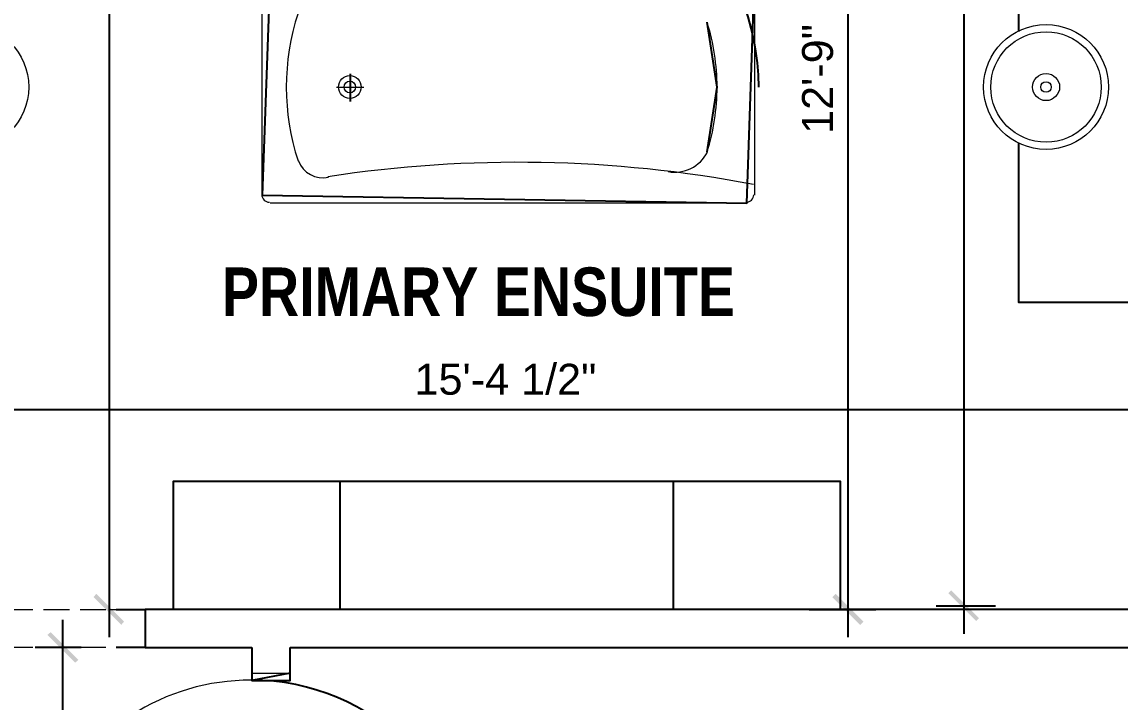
# Model space of a CAD drawing. Header units: millimetres. Extents: x 58 to 2247, y 57 to 1671.
# Drawn here: x 777.4 to 935.7, y 990.1 to 1088.1 of the extents above; entities that cross this region are included whole.
import ezdxf

# ---------------------------------------------------------------- set-up
doc = ezdxf.new("R2010")
doc.units = ezdxf.units.MM
doc.header["$LTSCALE"] = 0.5
for name, color, linetype in [('interior door main', 3, 'CONTINUOUS'), ('main floor exterior line', 2, 'CONTINUOUS'), ('main floor interior line', 6, 'CONTINUOUS'), ('PDF_Geometry', 7, 'Continuous'), ('PDF_Solid Fills', 7, 'Continuous'), ('PDF_Text', 7, 'Continuous')]:
    doc.layers.add(name, color=color, linetype=linetype)
doc.styles.add('PDF Arial Narrow Bold', font='ARIALNB.TTF')
doc.styles.add('PDF ArialMT', font='arial.ttf')

msp = doc.modelspace()

# ---------------------------------------------------------------- linework, layer by layer
at = {"layer": 'interior door main'}
for centre, radius in [((849.56, 1078.77), 34.04), ((810.44, 961.33), 31.96)]:
    msp.add_arc(centre, radius, 0, 90, dxfattribs=at)
at = {"layer": 'main floor exterior line'}
msp.add_lwpolyline([(783.34, 951.97), (783.34, 1001.97)], dxfattribs=at)
at = {"layer": 'main floor interior line'}
for points in [[(789.98, 1229.97), (789.98, 999.49)], [(913.18, 1199.97), (913.18, 999.97)], [(896.46, 1160.53), (896.46, 999.49)], [(921.1, 1086.77), (921.1, 1131.73), (939.58, 1131.73)], [(811.34, 1096.53), (883.34, 1096.53), (813.18, 1095.33), (812.06, 1063.17), (881.9, 1062.05), (883.02, 1094.21)], [(876.17, 1069.41), (877.6, 1078.77), (876.17, 1088.13)], [(824.78, 1076.69), (824.78, 1080.69)], [(939.58, 1047.73), (921.1, 1047.73), (921.1, 1070.61)], [(751.02, 1032.29), (943.5, 1032.29)], [(799.26, 1003.49), (799.26, 1021.97), (895.34, 1021.97), (895.34, 1003.49)], [(823.26, 1021.97), (823.26, 1003.49)], [(871.26, 1021.97), (871.26, 1003.49)], [(791.02, 1003.49), (795.18, 1003.49), (795.18, 997.97), (791.02, 997.97)], [(939.5, 1003.49), (795.18, 1003.49)], [(890.86, 1003.49), (900.46, 1003.49)], [(917.74, 1003.97), (909.18, 1003.97)], [(785.98, 997.97), (779.34, 997.97)], [(795.18, 997.97), (810.54, 997.97)], [(816.06, 994.29), (810.54, 993.25), (816.06, 993.25), (816.06, 997.97)], [(810.54, 997.97), (810.54, 993.25)], [(816.06, 997.97), (1026.06, 997.97), (1026.06, 840.53)]]:
    msp.add_lwpolyline(points, dxfattribs=at)
at = {"layer": 'PDF_Geometry', "lineweight": 5}
for points in [[(789.98, 1229.97), (789.98, 999.49)], [(913.18, 1199.97), (913.18, 999.97)], [(896.46, 1160.53), (896.46, 999.49)], [(921.1, 1086.77), (921.1, 1131.73), (939.58, 1131.73)], [(812.06, 1063.17), (812.06, 1094.21)], [(883.02, 1094.21), (883.02, 1063.17)], [(824.78, 1076.69), (824.78, 1080.69)], [(826.7, 1078.69), (822.78, 1078.69)], [(939.58, 1047.73), (921.1, 1047.73), (921.1, 1070.61)], [(881.9, 1062.05), (813.18, 1062.05)], [(751.02, 1032.29), (943.5, 1032.29)], [(799.26, 1003.49), (799.26, 1021.97), (895.34, 1021.97), (895.34, 1003.49)], [(823.26, 1021.97), (823.26, 1003.49)], [(871.26, 1021.97), (871.26, 1003.49)], [(775.26, 1003.49), (779.02, 1003.49)], [(780.54, 1003.49), (784.3, 1003.49)], [(785.82, 1003.49), (789.5, 1003.49)], [(789.98, 1003.49), (793.98, 1003.49)], [(791.02, 1003.49), (795.18, 1003.49), (795.18, 1001.49)], [(890.86, 1003.49), (900.46, 1003.49)], [(917.74, 1003.97), (909.18, 1003.97)], [(783.34, 951.97), (783.34, 1001.97)], [(795.18, 999.97), (795.18, 997.97), (791.02, 997.97)], [(779.02, 997.97), (775.26, 997.97)], [(785.98, 997.97), (779.34, 997.97)], [(784.3, 997.97), (780.54, 997.97)], [(789.5, 997.97), (785.82, 997.97)]]:
    msp.add_lwpolyline(points, dxfattribs=at)
msp.add_lwpolyline([(876.17, 1069.41, 0.07603), (877.6, 1078.77, 0.07603), (876.17, 1088.13)], format="xyb", dxfattribs=at)
at = {"layer": 'PDF_Geometry', "lineweight": 20}
for points in [[(939.5, 1008.53), (939.5, 1003.49), (795.18, 1003.49), (795.18, 997.97), (810.54, 997.97), (810.54, 993.25)], [(816.06, 993.25), (816.06, 997.97), (1026.06, 997.97), (1026.06, 840.53), (1037.02, 840.53)]]:
    msp.add_lwpolyline(points, dxfattribs=at)
at = {"layer": 'PDF_Geometry', "lineweight": 9}
msp.add_lwpolyline([(816.06, 993.25), (810.54, 993.25), (810.54, 994.29), (816.06, 994.29)], dxfattribs=at)
at = {"layer": 'PDF_Geometry', "lineweight": 5}
for centre, radius in [((769.4, 1078.77), 9), ((925.01, 1078.77), 9), ((925.01, 1078.77), 7.96), ((824.68, 1078.77), 1.64), ((824.68, 1078.77), 0.84), ((925.01, 1078.77), 1.96), ((925.01, 1078.77), 0.76)]:
    msp.add_circle(centre, radius, dxfattribs=at)
for centre, radius, start, end in [((849.56, 1078.77), 34.04, 161.8121, 198.1879), ((871.48, 1071.81), 5.32, 259.931, 332.7924), ((820.76, 1069.41), 3.72, 200.1324, 283.0188), ((848.92, 886.04), 181.88, 79.2499, 98.6627), ((813.08, 1063.25), 1.08, 180, 270), ((881.8, 1063.25), 1.08, 270, 360), ((810.44, 961.33), 31.96, 90, 122.6898)]:
    msp.add_arc(centre, radius, start, end, dxfattribs=at)
at = {"layer": 'PDF_Solid Fills', "transparency": 33554559}
for points in [[(788.14, 1005.73), (787.74, 1005.25), (792.14, 1001.73)], [(787.74, 1005.25), (792.14, 1001.73), (791.74, 1001.25)], [(894.7, 1005.73), (894.22, 1005.25), (898.7, 1001.73)], [(894.22, 1005.25), (898.7, 1001.73), (898.22, 1001.25)], [(911.34, 1006.21), (910.94, 1005.81), (915.34, 1002.21)], [(910.94, 1005.81), (915.34, 1002.21), (914.94, 1001.81)], [(785.58, 996.21), (781.1, 999.81), (781.58, 1000.21)], [(785.1, 995.81), (785.58, 996.21), (781.1, 999.81)]]:
    msp.add_solid(points, dxfattribs=at)

# ---------------------------------------------------------------- texts
at = {"layer": 'PDF_Text', "insert": (892.11, 1072.01), "char_height": 4.452, "attachment_point": 4, "rotation": 90, "style": 'PDF ArialMT'}
msp.add_mtext('12\'-9"', dxfattribs=at)
at = {"layer": 'PDF_Text', "attachment_point": 4}
for s, insert, char_height, style in [('PRIMARY ENSUITE', (806.24, 1049.21), 7, 'PDF Arial Narrow Bold'), ('15\'-4 1/2"', (834, 1036.62), 4.452, 'PDF ArialMT')]:
    msp.add_mtext(s, dxfattribs=dict(at, insert=insert, char_height=char_height, style=style))

doc.saveas('drawing.dxf')
